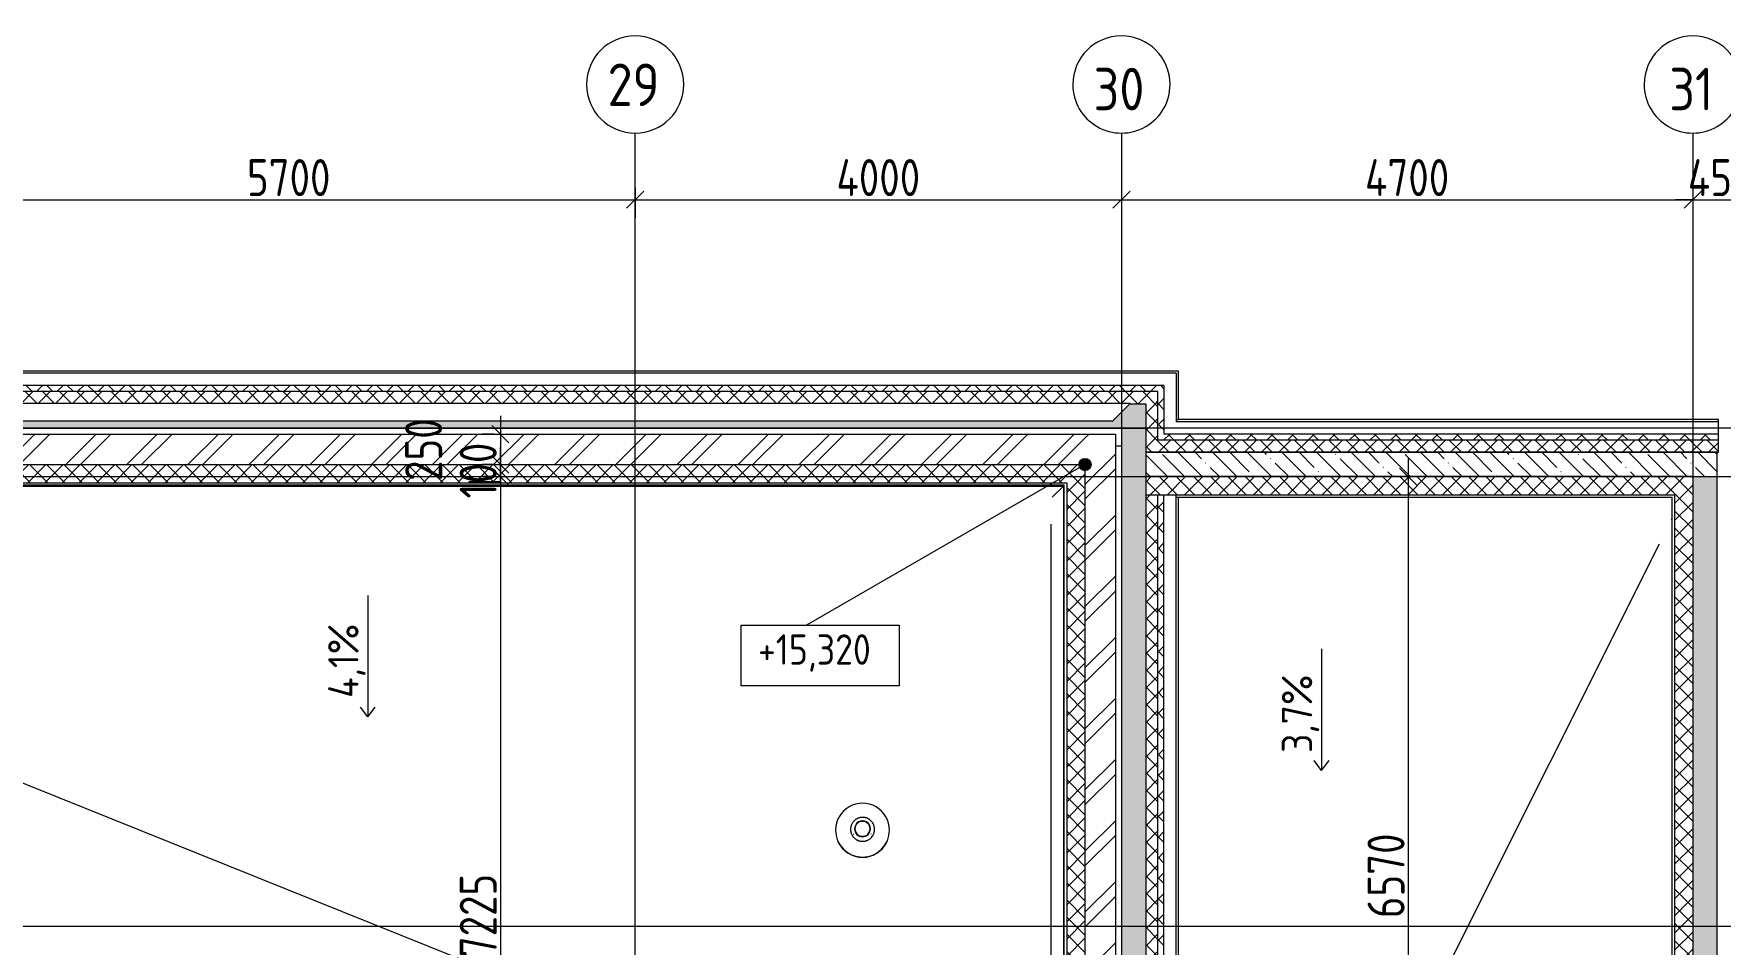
# Model space of a CAD drawing. Header units: millimetres. Extents: x -68946 to 690821, y -552984 to 293768.
# Drawn here: x 123620 to 137493, y -489454 to -481961 of the extents above; entities that cross this region are included whole.
import ezdxf

# ---------------------------------------------------------------- set-up
doc = ezdxf.new("R2010")
doc.units = ezdxf.units.MM
doc.linetypes.add('ADSK_Линия сетки', pattern=[2500, 2000, -250, 0, -250])
doc.layers.get('Defpoints').update_dxf_attribs({"color": 250})
for name, color, linetype, lineweight in [('Аннотация', 250, 'Continuous', 20), ('Крыша', 7, 'Continuous', 5), ('Несущие колонны', 7, 'Continuous', 9), ('Обобщенные модели', 250, 'Continuous', 9), ('Оборудование', 7, 'Continuous', 9), ('Ограждение', 7, 'Continuous', 5), ('Оси', 250, 'Continuous', 9), ('Отметки', 7, 'Continuous', 9), ('Перекрытие', 7, 'Continuous', 9), ('Размеры', 7, 'Continuous', 9), ('Стены внутренние', 7, 'Continuous', 9), ('Стены наружные', 7, 'Continuous', 9), ('Стены отделка', 7, 'Continuous', 13), ('Стены перегородки', 7, 'Continuous', 13), ('Стены штриховка', 250, 'Continuous', 9)]:
    doc.layers.add(name, color=color, linetype=linetype, lineweight=lineweight)
doc.styles.add('GOST Common', font='', dxfattribs={"width": 0.9, "height": 350})
doc.styles.add('GOST Common_1', font='', dxfattribs={"width": 0.9, "height": 250})
doc.styles.add('GOST Common_2', font='', dxfattribs={"width": 0.8, "height": 350})
doc.styles.add('ISOCPEUR_1', font='isocpeur.ttf', dxfattribs={"width": 0.9, "height": 250})
doc.styles.add('А3', font='ГОСТ тип А.ttf')
doc.styles.get('GOST Common').set_extended_font_data('GOST Common')
doc.styles.get('GOST Common_1').set_extended_font_data('GOST Common')
doc.styles.get('GOST Common_2').set_extended_font_data('GOST Common')
doc.dimstyles.new('ADSK_Основной_2_5_мм', dxfattribs={"dimscale": 304.8, "dimtxt": 0.824897, "dimasz": 0.463911, "dimexe": 0.492126, "dimexo": 0.001615, "dimgap": 0.098425, "dimtad": 1, "dimdec": 0, "dimlfac": 304.8, "dimdsep": 46, "dimtxsty": 'GOST Common_1', "dimblk1": 'OBLIQUE', "dimblk2": 'OBLIQUE', "dimsah": 1, "dimcen": 0.09, "dimdle": 0.492126, "dimazin": 0, "dimtfac": 1, "dimtdec": 4, "dimtix": 1, "dimtmove": 0, "dimatfit": 3, "dimfxl": 1, "dimtvp": 1, "dimtolj": 1, "dimtzin": 0, "dimlwd": 9, "dimlwe": 9, "dimarcsym": 2})
doc.dimstyles.new('ADSK_Основной_2_мм', dxfattribs={"dimscale": 304.8, "dimtxt": 201.142999, "dimasz": 0.463911, "dimexe": 0.492126, "dimexo": 0.492126, "dimgap": 0.098425, "dimtad": 1, "dimdec": 0, "dimdsep": 46, "dimtxsty": 'GOST Common_2', "dimblk1": 'OBLIQUE', "dimblk2": 'OBLIQUE', "dimsah": 1, "dimcen": 0.09, "dimdle": 0.492126, "dimazin": 0, "dimtfac": 1, "dimtdec": 4, "dimtix": 1, "dimtmove": 1, "dimatfit": 3, "dimfxl": 1, "dimtvp": 1, "dimtolj": 1, "dimtzin": 0, "dimlwd": 9, "dimlwe": 9, "dimarcsym": 2})
doc.dimstyles.new('ADSK_Основной_2_мм_1', dxfattribs={"dimscale": 304.8, "dimtxt": 201.142999, "dimasz": 0.463911, "dimexe": 0.492126, "dimexo": 0.492126, "dimgap": 0.098425, "dimtad": 1, "dimdec": 0, "dimdsep": 46, "dimtxsty": 'GOST Common_2', "dimblk1": 'OBLIQUE', "dimblk2": 'OBLIQUE', "dimsah": 1, "dimcen": 0.09, "dimdle": 0.492126, "dimazin": 0, "dimtfac": 1, "dimtdec": 4, "dimtix": 1, "dimtmove": 0, "dimatfit": 3, "dimfxl": 1, "dimtvp": 1, "dimtolj": 1, "dimtzin": 0, "dimlwd": 9, "dimlwe": 9, "dimarcsym": 2})
pattern_1 = [(135, (23667.23, -543980.64), (-142.56192, -142.56192), []), (135, (23809.8, -543980.64), (-142.56192, -142.56192), [252.016, -50.403, 3.353, -47.05])]
pattern_2 = [(45, (23667.23, -543980.64), (-70.71068, 70.71068), []), (135, (23667.23, -543980.64), (-70.71068, -70.71068), [])]
pattern_3 = [(135, (23667.23, -543980.64), (-84.85281, -84.85281), []), (225, (23667.23, -543980.64), (84.85281, -84.85281), [])]
pattern_4 = [(45, (23667.23, -543980.64), (-251.4472, 251.4472), []), (45, (23667.23, -543599.64), (-251.4472, 251.4472), [])]

# ---------------------------------------------------------------- blocks, each defined once
blk = doc.blocks.new('TN_Аэратор кровельный ТехноНИКОЛЬ - Аэратор кровельный ТехноНИКОЛЬ 160х460мм-V45-АР3_Кладочный план кровли _17_930 С2-3')
at = {"layer": 'Оборудование'}
for p, q in [((106548, 55465), (106548, 55464)), ((106705, 55477), (106705, 55476)), ((106835, 55476), (106835, 55477)), ((106993, 55464), (106993, 55465))]:
    blk.add_line(p, q, dxfattribs=at)
at = {"layer": 'Оборудование', "flags": 128}
for points in [[(106869, 55472), (106869, 55476), (106869, 55480), (106869, 55484), (106868, 55488), (106867, 55492), (106866, 55496), (106865, 55500), (106864, 55503), (106863, 55507), (106861, 55511), (106860, 55514), (106858, 55518), (106856, 55521), (106854, 55525), (106852, 55528), (106850, 55531), (106847, 55534), (106845, 55537), (106842, 55540), (106839, 55543), (106836, 55546), (106833, 55548), (106830, 55551), (106827, 55553), (106824, 55555), (106820, 55557), (106817, 55559), (106814, 55561), (106810, 55563), (106806, 55564), (106803, 55566), (106799, 55567), (106795, 55568), (106791, 55569), (106787, 55570), (106783, 55570), (106779, 55571), (106776, 55571), (106772, 55571), (106768, 55571), (106764, 55571), (106760, 55570), (106756, 55570), (106752, 55569), (106748, 55568), (106744, 55567), (106740, 55566), (106737, 55565), (106733, 55564), (106729, 55562), (106726, 55560), (106722, 55559), (106719, 55557), (106716, 55554), (106712, 55552), (106709, 55550), (106706, 55547), (106703, 55545), (106700, 55542), (106698, 55539), (106695, 55536), (106693, 55533), (106690, 55530), (106688, 55527), (106686, 55523), (106684, 55520), (106682, 55516), (106680, 55513), (106679, 55509), (106677, 55505), (106676, 55502), (106675, 55498), (106674, 55494), (106673, 55490), (106673, 55486), (106672, 55482), (106672, 55478), (106672, 55474), (106672, 55472)], [(106672, 55472), (106672, 55468), (106672, 55464), (106672, 55461), (106673, 55457), (106674, 55453), (106675, 55449), (106676, 55445), (106677, 55441), (106678, 55438), (106680, 55434), (106681, 55430), (106683, 55427), (106685, 55423), (106687, 55420), (106689, 55417), (106691, 55413), (106694, 55410), (106696, 55407), (106699, 55404), (106702, 55402), (106705, 55399), (106708, 55396), (106711, 55394), (106714, 55391), (106717, 55389), (106721, 55387), (106724, 55385), (106727, 55384), (106731, 55382), (106735, 55380), (106738, 55379), (106742, 55378), (106746, 55377), (106750, 55376), (106754, 55375), (106758, 55374), (106762, 55374), (106765, 55374), (106769, 55374), (106773, 55374), (106777, 55374), (106781, 55374), (106785, 55375), (106789, 55375), (106793, 55376), (106797, 55377), (106801, 55378), (106804, 55380), (106808, 55381), (106812, 55383), (106815, 55384), (106819, 55386), (106822, 55388), (106825, 55390), (106829, 55393), (106832, 55395), (106835, 55397), (106838, 55400), (106841, 55403), (106843, 55406), (106846, 55409), (106848, 55412), (106851, 55415), (106853, 55418), (106855, 55421), (106857, 55425), (106859, 55428), (106861, 55432), (106862, 55436), (106864, 55439), (106865, 55443), (106866, 55447), (106867, 55451), (106868, 55455), (106868, 55458), (106869, 55462), (106869, 55466), (106869, 55470), (106869, 55472)]]:
    blk.add_lwpolyline(points, dxfattribs=at)
at = {"layer": 'Оборудование'}
for centre, major_axis, start_param, end_param in [((106770, 55465), (222, 0), 0, 3.141593), ((106770, 55477), (65, 0), 0, 3.141593), ((106770, 55477), (62, 0), 0, 3.141593), ((106770, 55476), (62, 0), 0.001128, 3.140464), ((106770, 55466), (71.2, 0), 2.100677, 2.124894), ((106770, 55466), (71.2, 0), 1.602909, 1.622169), ((106770, 55466), (71.2, 0), 1.519424, 1.538684), ((106770, 55466), (71.2, 0), 1.016698, 1.040916), ((106770, 55465), (222, 0), 3.141593, 6.283185), ((106770, 55464), (222, 0), 3.590392, 5.834386), ((106770, 55465), (80, 0), 3.534292, 3.571014), ((106770, 55477), (65, 0), 3.141593, 6.283185), ((106770, 55476), (65, 0), 3.141593, 6.283185), ((106770, 55477), (62, 0), 3.141593, 6.283185), ((106770, 55465), (80, 0), 5.853764, 5.890486)]:
    blk.add_ellipse(centre, major_axis=major_axis, ratio=0.999647, start_param=start_param, end_param=end_param, dxfattribs=at)
blk = doc.blocks.new('Ограждение - Ограждение-38052386-АР3_Кладочный план кровли _17_930 С2-3')
at = {"layer": 'Ограждение'}
for p, q in [((78278, 58297), (108422, 58297)), ((108331, 58206), (108422, 58297)), ((108422, 58297), (108422, 40445)), ((108322, 40767), (108322, 57984))]:
    blk.add_line(p, q, dxfattribs=at)
blk = doc.blocks.new('Швеллер - 140х58-40904878-АР3_Кладочный план кровли _17_930 С2-3')
at = {"layer": 'Обобщенные модели'}
for p, q in [((-15625, 75), (15625, 75)), ((15621, 71), (-15621, 71)), ((15479, -71), (15621, 71)), ((15621, 71), (15625, 75)), ((-15479, -71), (15479, -71)), ((15475, -75), (-15475, -75)), ((15475, -75), (15479, -71))]:
    blk.add_line(p, q, dxfattribs=at)
blk = doc.blocks.new('ADSK_КолоннаНесущая_Швеллер_Гнутый_ГОСТ 8278-83 - 200х50х4_таб_1 2-38660934-АР3_Кладочный план кровли _17_930 С2-3')
at = {"layer": 'Несущие колонны'}
blk.add_line((39.9, 100), (-0.1, 100), dxfattribs=at)
blk = doc.blocks.new('Ось сетки - Круг_Ø8 мм-39983606-АР3_Кладочный план кровли _17_930 С2-3')
at = {"layer": 'Оси'}
for start, end in [(360, 180), (180, 360)]:
    blk.add_arc((0, 0), 4, start, end, dxfattribs=at)
blk = doc.blocks.new('_Oblique')
at = {"color": 0, "linetype": 'ByBlock', "lineweight": -2}
blk.add_line((-0.5, -0.5), (0.5, 0.5), dxfattribs=at)
blk = doc.blocks.new('*D6097')
at = {"layer": 'Defpoints', "color": 0, "lineweight": 30, "transparency": 16777216}
for p in [(122867, -483227), (128567, -483227), (128567, -483327)]:
    blk.add_point(p, dxfattribs=at)
at = {"layer": 'Размеры', "color": 0, "lineweight": 9, "transparency": 16777216}
for p, q in [((122717, -483327), (128717, -483327)), ((122867, -483227), (122867, -483477)), ((128567, -483227), (128567, -483477))]:
    blk.add_line(p, q, dxfattribs=at)
at = {"layer": 'Размеры', "color": 0, "lineweight": 9, "transparency": 16777216, "xscale": 141.4, "yscale": 141.4, "zscale": 141.4, "rotation": 180}
blk.add_blockref('_Oblique', (122867, -483327), dxfattribs=at)
at = {"layer": 'Размеры', "color": 0, "lineweight": 9, "transparency": 16777216, "xscale": 141.4, "yscale": 141.4, "zscale": 141.4}
blk.add_blockref('_Oblique', (128567, -483327), dxfattribs=at)
at = {"layer": 'Размеры', "color": 0, "transparency": 16777216, "insert": (125717, -483145), "char_height": 304.8, "width": 756.84, "attachment_point": 5, "style": 'А3'}
blk.add_mtext('\\A1;5700', dxfattribs=at)
blk = doc.blocks.new('*D6098')
at = {"layer": 'Defpoints', "color": 0, "lineweight": 30, "transparency": 16777216}
for p in [(128567, -483227), (132567, -483227), (132567, -483327)]:
    blk.add_point(p, dxfattribs=at)
at = {"layer": 'Размеры', "color": 0, "lineweight": 9, "transparency": 16777216}
for p, q in [((128417, -483327), (132717, -483327)), ((128567, -483227), (128567, -483477)), ((132567, -483227), (132567, -483477))]:
    blk.add_line(p, q, dxfattribs=at)
at = {"layer": 'Размеры', "color": 0, "lineweight": 9, "transparency": 16777216, "xscale": 141.4, "yscale": 141.4, "zscale": 141.4, "rotation": 180}
blk.add_blockref('_Oblique', (128567, -483327), dxfattribs=at)
at = {"layer": 'Размеры', "color": 0, "lineweight": 9, "transparency": 16777216, "xscale": 141.4, "yscale": 141.4, "zscale": 141.4}
blk.add_blockref('_Oblique', (132567, -483327), dxfattribs=at)
at = {"layer": 'Размеры', "color": 0, "transparency": 16777216, "insert": (130567, -483145), "char_height": 304.8, "width": 782.41, "attachment_point": 5, "style": 'А3'}
blk.add_mtext('\\A1;4000', dxfattribs=at)
blk = doc.blocks.new('*D6099')
at = {"layer": 'Defpoints', "color": 0, "lineweight": 30, "transparency": 16777216}
for p in [(132567, -483227), (137267, -483227), (137267, -483327)]:
    blk.add_point(p, dxfattribs=at)
at = {"layer": 'Размеры', "color": 0, "lineweight": 9, "transparency": 16777216}
for p, q in [((132417, -483327), (137417, -483327)), ((132567, -483227), (132567, -483477)), ((137267, -483227), (137267, -483477))]:
    blk.add_line(p, q, dxfattribs=at)
at = {"layer": 'Размеры', "color": 0, "lineweight": 9, "transparency": 16777216, "xscale": 141.4, "yscale": 141.4, "zscale": 141.4, "rotation": 180}
blk.add_blockref('_Oblique', (132567, -483327), dxfattribs=at)
at = {"layer": 'Размеры', "color": 0, "lineweight": 9, "transparency": 16777216, "xscale": 141.4, "yscale": 141.4, "zscale": 141.4}
blk.add_blockref('_Oblique', (137267, -483327), dxfattribs=at)
at = {"layer": 'Размеры', "color": 0, "transparency": 16777216, "insert": (134917, -483145), "char_height": 304.8, "width": 782.41, "attachment_point": 5, "style": 'А3'}
blk.add_mtext('\\A1;4700', dxfattribs=at)
blk = doc.blocks.new('*D6100')
at = {"layer": 'Defpoints', "color": 0, "lineweight": 30, "transparency": 16777216}
for p in [(137267, -483227), (137717, -483227), (137717, -483327)]:
    blk.add_point(p, dxfattribs=at)
at = {"layer": 'Размеры', "color": 0, "lineweight": 9, "transparency": 16777216}
for p, q in [((137267, -483327), (137126, -483327)), ((137267, -483227), (137267, -483477)), ((137267, -483327), (137717, -483327)), ((137717, -483227), (137717, -483477)), ((137717, -483327), (137859, -483327))]:
    blk.add_line(p, q, dxfattribs=at)
at = {"layer": 'Размеры', "color": 0, "lineweight": 9, "transparency": 16777216, "xscale": 141.4, "yscale": 141.4, "zscale": 141.4}
blk.add_blockref('_Oblique', (137267, -483327), dxfattribs=at)
at = {"layer": 'Размеры', "color": 0, "lineweight": 9, "transparency": 16777216, "xscale": 141.4, "yscale": 141.4, "zscale": 141.4, "rotation": 180}
blk.add_blockref('_Oblique', (137717, -483327), dxfattribs=at)
at = {"layer": 'Размеры', "color": 0, "transparency": 16777216, "insert": (137492, -483145), "char_height": 304.8, "width": 593.2, "attachment_point": 5, "style": 'А3'}
blk.add_mtext('\\A1;450', dxfattribs=at)
blk = doc.blocks.new('Высотные отметки - Рамка-32693647-АР3_Кладочный план кровли _17_930 С2-3')
at = {"layer": 'Аннотация'}
for p, q in [((-6.5, 0), (-6.5, 5)), ((-6.5, 5), (6.5, 5)), ((6.5, 5), (6.5, 0)), ((6.5, 0), (-6.5, 0))]:
    blk.add_line(p, q, dxfattribs=at)
blk = doc.blocks.new('*D6235')
at = {"layer": 'Defpoints', "color": 0, "lineweight": 30, "transparency": 16777216}
for p in [(127558, -485256), (127458, -485506), (127558, -485506)]:
    blk.add_point(p, dxfattribs=at)
at = {"layer": 'Размеры', "color": 0, "lineweight": 9, "transparency": 16777216}
for p, q in [((127458, -485106), (127458, -485656)), ((127408, -485256), (127308, -485256)), ((127408, -485506), (127308, -485506)), ((127458, -485647), (127458, -485506)), ((127198, -485647), (127458, -485647))]:
    blk.add_line(p, q, dxfattribs=at)
at = {"layer": 'Размеры', "color": 0, "lineweight": 9, "transparency": 16777216, "xscale": 141.4, "yscale": 141.4, "zscale": 141.4}
for p, rotation in [((127458, -485256), 90), ((127458, -485506), 270)]:
    blk.add_blockref('_Oblique', p, dxfattribs=dict(at, rotation=rotation))
at = {"layer": 'Размеры', "color": 0, "transparency": 16777216, "insert": (126675, -485641), "char_height": 304.8, "width": 454.11, "attachment_point": 1, "rotation": 90, "line_spacing_factor": 1.022761, "style": 'А3'}
blk.add_mtext('\\A1;250', dxfattribs=at)
blk = doc.blocks.new('*D6236')
at = {"layer": 'Defpoints', "color": 0, "lineweight": 30, "transparency": 16777216}
for p in [(127558, -485506), (127458, -485606), (127558, -485606)]:
    blk.add_point(p, dxfattribs=at)
at = {"layer": 'Размеры', "color": 0, "lineweight": 9, "transparency": 16777216}
for p, q in [((127458, -485506), (127458, -485364)), ((127408, -485506), (127308, -485506)), ((127458, -485506), (127458, -485606)), ((127408, -485606), (127308, -485606)), ((127458, -485606), (127458, -485747))]:
    blk.add_line(p, q, dxfattribs=at)
at = {"layer": 'Размеры', "color": 0, "lineweight": 9, "transparency": 16777216, "xscale": 141.4, "yscale": 141.4, "zscale": 141.4}
for p, rotation in [((127458, -485506), 270), ((127458, -485606), 90)]:
    blk.add_blockref('_Oblique', p, dxfattribs=dict(at, rotation=rotation))
at = {"layer": 'Размеры', "color": 0, "transparency": 16777216, "insert": (127276, -485556), "char_height": 304.8, "width": 409.1, "attachment_point": 5, "rotation": 90, "style": 'А3'}
blk.add_mtext('\\A1;100', dxfattribs=at)
blk = doc.blocks.new('*D6237')
at = {"layer": 'Defpoints', "color": 0, "lineweight": 30, "transparency": 16777216}
for p in [(127558, -485606), (126546, -492831), (127458, -492831)]:
    blk.add_point(p, dxfattribs=at)
at = {"layer": 'Размеры', "color": 0, "lineweight": 9, "transparency": 16777216}
for p, q in [((127458, -485456), (127458, -492981)), ((127408, -485606), (127308, -485606)), ((126696, -492831), (127608, -492831))]:
    blk.add_line(p, q, dxfattribs=at)
at = {"layer": 'Размеры', "color": 0, "lineweight": 9, "transparency": 16777216, "xscale": 141.4, "yscale": 141.4, "zscale": 141.4}
for p, rotation in [((127458, -485606), 90), ((127458, -492831), 270)]:
    blk.add_blockref('_Oblique', p, dxfattribs=dict(at, rotation=rotation))
at = {"layer": 'Размеры', "color": 0, "transparency": 16777216, "insert": (127276, -489218), "char_height": 304.8, "width": 605.47, "attachment_point": 5, "rotation": 90, "style": 'А3'}
blk.add_mtext('\\A1;7225', dxfattribs=at)
blk = doc.blocks.new('*D6256')
at = {"layer": 'Defpoints', "color": 0, "lineweight": 30, "transparency": 16777216}
for p in [(135026, -485606), (134926, -492176), (135717, -492176)]:
    blk.add_point(p, dxfattribs=at)
at = {"layer": 'Размеры', "color": 0, "lineweight": 9, "transparency": 16777216}
for p, q in [((134926, -485456), (134926, -492326)), ((134876, -485606), (134776, -485606)), ((135567, -492176), (134776, -492176))]:
    blk.add_line(p, q, dxfattribs=at)
at = {"layer": 'Размеры', "color": 0, "lineweight": 9, "transparency": 16777216, "xscale": 141.4, "yscale": 141.4, "zscale": 141.4}
for p, rotation in [((134926, -485606), 90), ((134926, -492176), 270)]:
    blk.add_blockref('_Oblique', p, dxfattribs=dict(at, rotation=rotation))
at = {"layer": 'Размеры', "color": 0, "transparency": 16777216, "insert": (134744, -488891), "char_height": 304.8, "width": 605.47, "attachment_point": 5, "rotation": 90, "style": 'А3'}
blk.add_mtext('\\A1;6570', dxfattribs=at)

msp = doc.modelspace()

# ---------------------------------------------------------------- hatches: boundary and pattern name
at = {"layer": 'Отметки'}
h = msp.add_hatch(color=256, dxfattribs=at)
edge = h.paths.add_edge_path()
edge.add_arc((132267.2242, -485505.6404), 50, 0, 360)
at = {"layer": 'Стены внутренние', "lineweight": 5}
h = msp.add_hatch(dxfattribs=at)
h.set_pattern_fill('FP_1', color=256, style=0, pattern_type=2)
h.set_pattern_definition(pattern_1)
h.paths.add_polyline_path([(132767.2242, -485205.6203), (132767.2242, -485005.6203), (132637.2443, -485005.6203), (132492.2242, -485150.6404), (101542.2298, -485150.6404), (101467.2298, -485075.6404), (101467.2298, -485205.6203), (132638.2242, -485205.6203)])
h = msp.add_hatch(dxfattribs=at)
h.set_pattern_fill('FP_44', color=256, style=0, pattern_type=2)
h.set_pattern_definition(pattern_4)
h.paths.add_polyline_path([(132267.2242, -485505.6404), (132267.2242, -485255.6404), (101767.2298, -485255.6404), (101767.2298, -485505.6404), (131019.3944, -485505.6404)])
h = msp.add_hatch(dxfattribs=at)
h.set_pattern_fill('FP_44', color=256, style=0, pattern_type=2)
h.set_pattern_definition(pattern_4)
h.paths.add_polyline_path([(132517.2242, -503955.6404), (132517.2242, -485255.6404), (132267.2242, -485255.6404), (132267.2242, -503955.6404), (132437.1369, -503955.6404)])
h = msp.add_hatch(dxfattribs=at)
h.set_pattern_fill('FP_1', color=256, style=0, pattern_type=2)
h.set_pattern_definition(pattern_1)
h.paths.add_polyline_path([(132767.2242, -504005.6404), (132767.2242, -485205.6203), (132567.2242, -485205.6203), (132567.2242, -504005.6404)])
h = msp.add_hatch(dxfattribs=at)
h.set_pattern_fill('FP_1', color=256, style=0, pattern_type=2)
h.set_pattern_definition(pattern_1)
h.paths.add_polyline_path([(133854.8794, -485605.6404), (137467.2304, -485605.6404), (137467.2304, -485405.6404), (132767.2242, -485405.6404), (132767.2242, -485605.6404)])
h = msp.add_hatch(dxfattribs=at)
h.set_pattern_fill('FP_1', color=256, style=0, pattern_type=2)
h.set_pattern_definition(pattern_1)
h.paths.add_polyline_path([(137467.2304, -524955.6404), (137467.2304, -485605.6404), (137267.2304, -485605.6404), (137267.2304, -524955.6404), (137399.2356, -524955.6404)])
at = {"layer": 'Стены наружные', "lineweight": 5}
h = msp.add_hatch(dxfattribs=at)
h.set_pattern_fill('FP_34', color=256, style=0, pattern_type=2)
h.set_pattern_definition(pattern_3)
h.paths.add_polyline_path([(132437.1369, -484905.6404), (132767.2242, -484905.6404), (132767.2242, -484855.6404), (101267.2298, -484855.6404), (101267.2298, -484905.6404), (131019.3944, -484905.6404)])
h = msp.add_hatch(dxfattribs=at)
h.set_pattern_fill('FP_34', color=256, style=0, pattern_type=2)
h.set_pattern_definition(pattern_3)
h.paths.add_polyline_path([(132767.2242, -484905.6404), (132917.2242, -484905.6404), (132917.2242, -484855.6404), (132767.2242, -484855.6404)])
h = msp.add_hatch(dxfattribs=at)
h.set_pattern_fill('FP_33', color=256, style=0, pattern_type=2)
h.set_pattern_definition(pattern_2)
h.paths.add_polyline_path([(132637.2242, -485005.6404), (132767.2242, -485005.6404), (132767.2242, -484905.6404), (101467.2298, -484905.6404), (101467.2298, -485000.6404), (132642.2242, -485000.6404), (132638.2242, -485004.6404)])
h = msp.add_hatch(dxfattribs=at)
h.set_pattern_fill('FP_33', color=256, style=0, pattern_type=2)
h.set_pattern_definition(pattern_2)
h.paths.add_polyline_path([(132867.2242, -485005.6404), (132867.2041, -484905.6404), (132767.2242, -484905.6404), (132767.2242, -485005.6404)])
h = msp.add_hatch(dxfattribs=at)
h.set_pattern_fill('FP_33', color=256, style=0, pattern_type=2)
h.set_pattern_definition(pattern_2)
h.paths.add_polyline_path([(132767.2242, -485305.6404), (132867.2242, -485305.6404), (132867.2242, -485005.6404), (132767.2242, -485005.6404), (132767.2242, -485255.6404)])
h = msp.add_hatch(dxfattribs=at)
h.set_pattern_fill('FP_34', color=256, style=0, pattern_type=2)
h.set_pattern_definition(pattern_3)
h.paths.add_polyline_path([(132917.2242, -485255.6404), (132917.2242, -484905.6404), (132867.2242, -484905.6404), (132867.2242, -485255.6404)])
h = msp.add_hatch(dxfattribs=at)
h.set_pattern_fill('FP_34', color=256, style=0, pattern_type=2)
h.set_pattern_definition(pattern_3)
h.paths.add_polyline_path([(137478.2079, -485305.6404), (137478.2079, -485255.6404), (132867.2242, -485255.6404), (132867.2242, -485305.6404), (136690.3644, -485305.6404)])
h = msp.add_hatch(dxfattribs=at)
h.set_pattern_fill('FP_33', color=256, style=0, pattern_type=2)
h.set_pattern_definition(pattern_2)
h.paths.add_polyline_path([(137478.2079, -485405.6404), (137478.2079, -485305.6404), (132767.2242, -485305.6404), (132767.2242, -485405.6404), (136690.3644, -485405.6404)])
h = msp.add_hatch(dxfattribs=at)
h.set_pattern_fill('FP_33', color=256, style=0, pattern_type=2)
h.set_pattern_definition(pattern_2)
h.paths.add_polyline_path([(132267.2242, -485655.6404), (132267.2242, -485505.6404), (101917.2298, -485505.6404), (101917.2298, -485655.6404), (132117.2242, -485655.6404)])
h = msp.add_hatch(dxfattribs=at)
h.set_pattern_fill('FP_33', color=256, style=0, pattern_type=2)
h.set_pattern_definition(pattern_2)
h.paths.add_polyline_path([(132117.2242, -503555.6404), (132267.2242, -503555.6404), (132267.2242, -485655.6404), (132117.2242, -485655.6404), (132117.2242, -503535.6404)])
h = msp.add_hatch(dxfattribs=at)
h.set_pattern_fill('FP_33', color=256, style=0, pattern_type=2)
h.set_pattern_definition(pattern_2)
h.paths.add_polyline_path([(160017.2079, -485755.641), (160017.2079, -485605.641), (137717.2079, -485605.641), (137717.2079, -485755.641), (159917.2079, -485755.641)])
h.paths.add_polyline_path([(137267.2298, -485755.641), (137267.2298, -485605.641), (132767.2242, -485605.641), (132767.2242, -485755.641), (137117.2298, -485755.641)])
h = msp.add_hatch(dxfattribs=at)
h.set_pattern_fill('FP_33', color=256, style=0, pattern_type=2)
h.set_pattern_definition(pattern_2)
h.paths.add_polyline_path([(132767.2242, -504205.6404), (132867.2242, -504205.6404), (132867.2242, -485755.641), (132767.2242, -485755.641), (132767.2242, -504005.6404)])
h = msp.add_hatch(dxfattribs=at)
h.set_pattern_fill('FP_34', color=256, style=0, pattern_type=2)
h.set_pattern_definition(pattern_3)
h.paths.add_polyline_path([(132867.2242, -504305.6404), (132917.2242, -504305.6404), (132917.2242, -485755.641), (132867.2242, -485755.641), (132867.2242, -504205.6404)])
h = msp.add_hatch(dxfattribs=at)
h.set_pattern_fill('FP_33', color=256, style=0, pattern_type=2)
h.set_pattern_definition(pattern_2)
h.paths.add_polyline_path([(137267.2298, -492175.6404), (137267.2298, -485755.641), (137117.2298, -485755.641), (137117.2298, -492175.6404)])

# ---------------------------------------------------------------- linework, layer by layer
at = {"layer": 'Крыша'}
for p, q in [((117685.546, -485774.5964), (131989.2242, -491530.921)), ((137097.2298, -485945.641), (137089.2298, -485961.641)), ((136989.2298, -486161.641), (134011.0687, -492117.9632))]:
    msp.add_line(p, q, dxfattribs=at)
at = {"layer": 'Оси', "linetype": 'ADSK_Линия сетки', "ltscale": 100}
for p, q in [((128567.2304, -547719.4803), (128567.2304, -482778.6358)), ((132567.2307, -482778.6358), (132567.2307, -547719.4803)), ((137267.2304, -482778.6358), (137267.2304, -547719.4803)), ((180488.1093, -485205.6404), (122987.2298, -485205.6404)), ((88763.207, -485605.6404), (168383.8317, -485605.6404)), ((88763.207, -489305.6404), (180488.1093, -489305.6404))]:
    msp.add_line(p, q, dxfattribs=at)
at = {"layer": 'Отметки'}
for p, q in [((132267.2242, -485505.6404), (129976.6749, -486828.0896)), ((129976.6749, -486828.0896), (130088.2325, -486828.0896))]:
    msp.add_line(p, q, dxfattribs=at)
msp.add_circle((132267.2242, -485505.6404), 50, dxfattribs=at)
at = {"layer": 'Перекрытие'}
msp.add_line((132567.2242, -485355.641), (132517.2242, -485355.641), dxfattribs=at)
at = {"layer": 'Размеры'}
for p, q in [((126368.1365, -486583.2223), (126368.1365, -487583.2223)), ((134213.2298, -487023.0919), (134213.2298, -488023.0919)), ((126368.1365, -487583.2223), (126306.7504, -487503.2223)), ((126368.1365, -487583.2223), (126429.5227, -487503.2223)), ((134213.2298, -488023.0919), (134151.8437, -487943.0919)), ((134213.2298, -488023.0919), (134274.616, -487943.0919))]:
    msp.add_line(p, q, dxfattribs=at)
at = {"layer": 'Стены отделка', "lineweight": 5}
for p, q in [((100997.2298, -484735.6404), (133037.2242, -484735.6404)), ((133037.2242, -485135.6404), (133037.2242, -484735.6404)), ((137478.2079, -485135.6404), (133037.2242, -485135.6404)), ((137478.2079, -485255.6404), (137478.2079, -485135.6404)), ((132767.2242, -485405.6404), (137478.2079, -485405.6404)), ((137478.2079, -485405.6404), (137478.2079, -485305.6404)), ((133037.2242, -504475.6404), (133037.2242, -485775.641))]:
    msp.add_line(p, q, dxfattribs=at)
at = {"layer": 'Стены перегородки'}
for p, q in [((132917.2242, -484855.6404), (101117.2298, -484855.6404)), ((132917.2242, -484855.6404), (132917.2242, -485255.6404)), ((132867.2242, -484905.6404), (101467.2298, -484905.6404)), ((132637.2242, -485005.6404), (132767.2242, -485005.6404)), ((132637.2443, -485005.6203), (132767.2242, -485005.6203)), ((132767.2242, -485005.6203), (132767.2242, -504205.6404)), ((132867.2242, -485305.6404), (132867.2242, -484905.6404)), ((101467.2298, -485205.6203), (132567.2242, -485205.6203)), ((101517.2298, -485255.6404), (132517.2242, -485255.6404)), ((132517.2242, -485255.6404), (132517.2242, -503955.6404)), ((132567.2242, -485205.6203), (132567.2242, -504005.6404)), ((137478.2079, -485255.6404), (132917.2242, -485255.6404)), ((137478.2079, -485305.6404), (137478.2079, -485255.6404)), ((137467.2304, -485405.6404), (132767.2242, -485405.6404)), ((137478.2079, -485305.6404), (132867.2242, -485305.6404)), ((137467.2304, -524955.6404), (137467.2304, -485405.6404)), ((101767.2298, -485505.6404), (132267.2242, -485505.6404)), ((132267.2242, -485505.6404), (132267.2242, -503705.6404)), ((132097.2242, -485675.6404), (101937.2298, -485675.6404)), ((132097.2242, -503535.6404), (132097.2242, -485675.6404)), ((132767.2242, -485605.6404), (137267.2304, -485605.6404)), ((137267.2298, -485605.641), (132767.2242, -485605.641)), ((137267.2298, -485605.641), (137267.2298, -492175.6404)), ((137267.2304, -485605.6404), (137267.2304, -515530.6404)), ((132767.2242, -485755.641), (132867.2242, -485755.641)), ((132867.2242, -504305.6404), (132867.2242, -485755.641)), ((132917.2242, -485755.641), (133017.2242, -485755.641)), ((132917.2242, -504355.6404), (132917.2242, -485755.641)), ((133017.2242, -485775.641), (133017.2242, -485755.641)), ((133017.2242, -485775.641), (137097.2298, -485775.641)), ((137097.2298, -492025.6404), (137097.2298, -485775.641))]:
    msp.add_line(p, q, dxfattribs=at)
at = {"layer": 'Стены штриховка'}
for p, q in [((133017.2242, -484755.6404), (101017.2298, -484755.6404)), ((133017.2242, -484755.6404), (133017.2242, -485155.6404)), ((133017.2242, -485135.6404), (133037.2242, -485135.6404)), ((137478.2079, -485155.6404), (133017.2242, -485155.6404)), ((132567.2242, -485205.6203), (132767.2242, -485205.6203)), ((101917.2298, -485655.6404), (132117.2242, -485655.6404)), ((132117.2242, -485655.6404), (132117.2242, -503555.6404)), ((132867.2242, -485755.641), (132917.2242, -485755.641)), ((133017.2242, -485755.641), (137117.2298, -485755.641)), ((133017.2242, -504455.6404), (133017.2242, -485775.641)), ((137117.2298, -485755.641), (137117.2298, -492025.6404))]:
    msp.add_line(p, q, dxfattribs=at)

# ---------------------------------------------------------------- block references
at = {"layer": 'Несущие колонны', "rotation": 180}
for p in [(125307.5803, -485105.7001), (127257.5803, -485105.7001), (129207.5803, -485105.7001)]:
    msp.add_blockref('ADSK_КолоннаНесущая_Швеллер_Гнутый_ГОСТ 8278-83 - 200х50х4_таб_1 2-38660934-АР3_Кладочный план кровли _17_930 С2-3', p, dxfattribs=at)
at = {"layer": 'Обобщенные модели'}
msp.add_blockref('Швеллер - 140х58-40904878-АР3_Кладочный план кровли _17_930 С2-3', (117017.227, -485075.6404), dxfattribs=at)
at = {"layer": 'Оборудование'}
msp.add_blockref('TN_Аэратор кровельный ТехноНИКОЛЬ - Аэратор кровельный ТехноНИКОЛЬ 160х460мм-V45-АР3_Кладочный план кровли _17_930 С2-3', (23667.2298, -543980.641), dxfattribs=at)
at = {"layer": 'Ограждение'}
msp.add_blockref('Ограждение - Ограждение-38052386-АР3_Кладочный план кровли _17_930 С2-3', (23667.2298, -543980.641), dxfattribs=at)
at = {"layer": 'Оси', "xscale": 99.99999999999993, "yscale": 99.99999999999993, "zscale": 99.99999999999993}
msp.add_blockref('Ось сетки - Круг_Ø8 мм-39983606-АР3_Кладочный план кровли _17_930 С2-3', (128567.2304, -482378.6358), dxfattribs=at)
at = {"layer": 'Оси', "xscale": 99.99999999999993, "yscale": 99.99999999999993, "zscale": 99.99999999999993, "rotation": 180}
for p in [(132567.2307, -482378.6358), (137267.2304, -482378.6358)]:
    msp.add_blockref('Ось сетки - Круг_Ø8 мм-39983606-АР3_Кладочный план кровли _17_930 С2-3', p, dxfattribs=at)
at = {"layer": 'Отметки', "xscale": 99.99999999999993, "yscale": 99.99999999999993, "zscale": 99.99999999999993, "rotation": 180}
msp.add_blockref('Высотные отметки - Рамка-32693647-АР3_Кладочный план кровли _17_930 С2-3', (130088.2325, -486828.0896), dxfattribs=at)

# ---------------------------------------------------------------- texts
at = {"layer": 'Оси', "char_height": 350, "attachment_point": 1, "style": 'GOST Common'}
for s, insert, width in [('29', (128340.4998, -482206.1025), 548.35425), ('30', (132338.5613, -482241.3567), 541.139062), ('31', (137074.1111, -482241.3567), 454.556812)]:
    msp.add_mtext(s, dxfattribs=dict(at, insert=insert, width=width))
at = {"layer": 'Отметки', "insert": (129577.8851, -486903.3958), "char_height": 250, "width": 1164.590943, "attachment_point": 1, "line_spacing_factor": 1.022761, "style": 'GOST Common_1'}
msp.add_mtext('+15,320', dxfattribs=at)
at = {"layer": 'Размеры', "char_height": 250, "attachment_point": 1, "rotation": 90, "line_spacing_factor": 1.149209, "style": 'ISOCPEUR_1'}
for s, insert, width in [('4,1%', (126041.5226, -487426.8132), 824.6182), ('3,7%', (133886.6159, -487879.1318), 854.495671)]:
    msp.add_mtext(s, dxfattribs=dict(at, insert=insert, width=width))

# ---------------------------------------------------------------- dimensions: what is measured, and where the dimension line sits
at = {"layer": 'Размеры'}
for base, p1, p2, override, picture, middle in [((128567.2304, -483326.9214), (122867.2305, -483226.9365), (128567.2304, -483226.9365), {"dimtxt": 1, "dimlfac": 1, "dimpost": '<>', "dimtxsty": 'А3', "dimfxl": 5699.999919}, '*D6097', (125717.2305, -483144.5214)), ((132567.2307, -483326.9214), (128567.2304, -483226.9365), (132567.2307, -483226.9365), {"dimtxt": 1, "dimlfac": 1, "dimpost": '<>', "dimtxsty": 'А3', "dimfxl": 4000.000262}, '*D6098', (130567.2305, -483144.5214)), ((137267.2304, -483326.9214), (132567.2307, -483226.9365), (137267.2304, -483226.9365), {"dimtxt": 1, "dimlfac": 1, "dimpost": '<>', "dimtxsty": 'А3', "dimfxl": 4699.999738}, '*D6099', (134917.2305, -483144.5214)), ((137717.2304, -483326.9214), (137267.2304, -483226.9365), (137717.2304, -483226.9365), {"dimtxt": 1, "dimlfac": 1, "dimpost": '<>', "dimtxsty": 'А3', "dimfxl": 450}, '*D6100', (137492.2304, -483144.5214))]:
    dim = msp.add_linear_dim(base=base, p1=p1, p2=p2, dimstyle='ADSK_Основной_2_5_мм', override=override, dxfattribs=at)
    dim.commit()
    dim.dimension.update_dxf_attribs({"geometry": picture, "text_midpoint": middle})
dim = msp.add_linear_dim(base=(127458.1486, -485505.6404), p1=(127558.1335, -485255.6404), p2=(127558.1335, -485505.6404), angle=90, dimstyle='ADSK_Основной_2_мм', override={"dimtxt": 1, "dimlfac": 1, "dimpost": '<>', "dimtxsty": 'А3', "dimfxl": 250}, dxfattribs=at)
dim.commit()
dim.dimension.update_dxf_attribs({"geometry": '*D6235', "text_midpoint": (126878.199, -485516.5254), "dimtype": 160, "text_rotation": 90})
for base, p1, p2, override, picture, middle in [((127458.1486, -485605.6404), (127558.1335, -485505.6404), (127558.1335, -485605.6404), {"dimtxt": 1, "dimlfac": 1, "dimpost": '<>', "dimtxsty": 'А3', "dimfxl": 100}, '*D6236', (127275.7486, -485555.6404)), ((127458.1486, -492830.6404), (127558.1335, -485605.6404), (126546.23, -492830.6404), {"dimtxt": 1, "dimlfac": 1, "dimpost": '<>', "dimtxsty": 'А3', "dimfxl": 7295.517377}, '*D6237', (127275.7486, -489218.1404)), ((134925.9737, -492175.6404), (135025.9586, -485605.641), (135717.2304, -492175.6404), {"dimtxt": 1, "dimlfac": 1, "dimpost": '<>', "dimtxsty": 'А3', "dimfxl": 6606.265893}, '*D6256', (134743.5737, -488890.6407))]:
    dim = msp.add_linear_dim(base=base, p1=p1, p2=p2, angle=90, dimstyle='ADSK_Основной_2_мм_1', override=override, dxfattribs=at)
    dim.commit()
    dim.dimension.update_dxf_attribs({"geometry": picture, "text_midpoint": middle})

doc.saveas('drawing.dxf')
